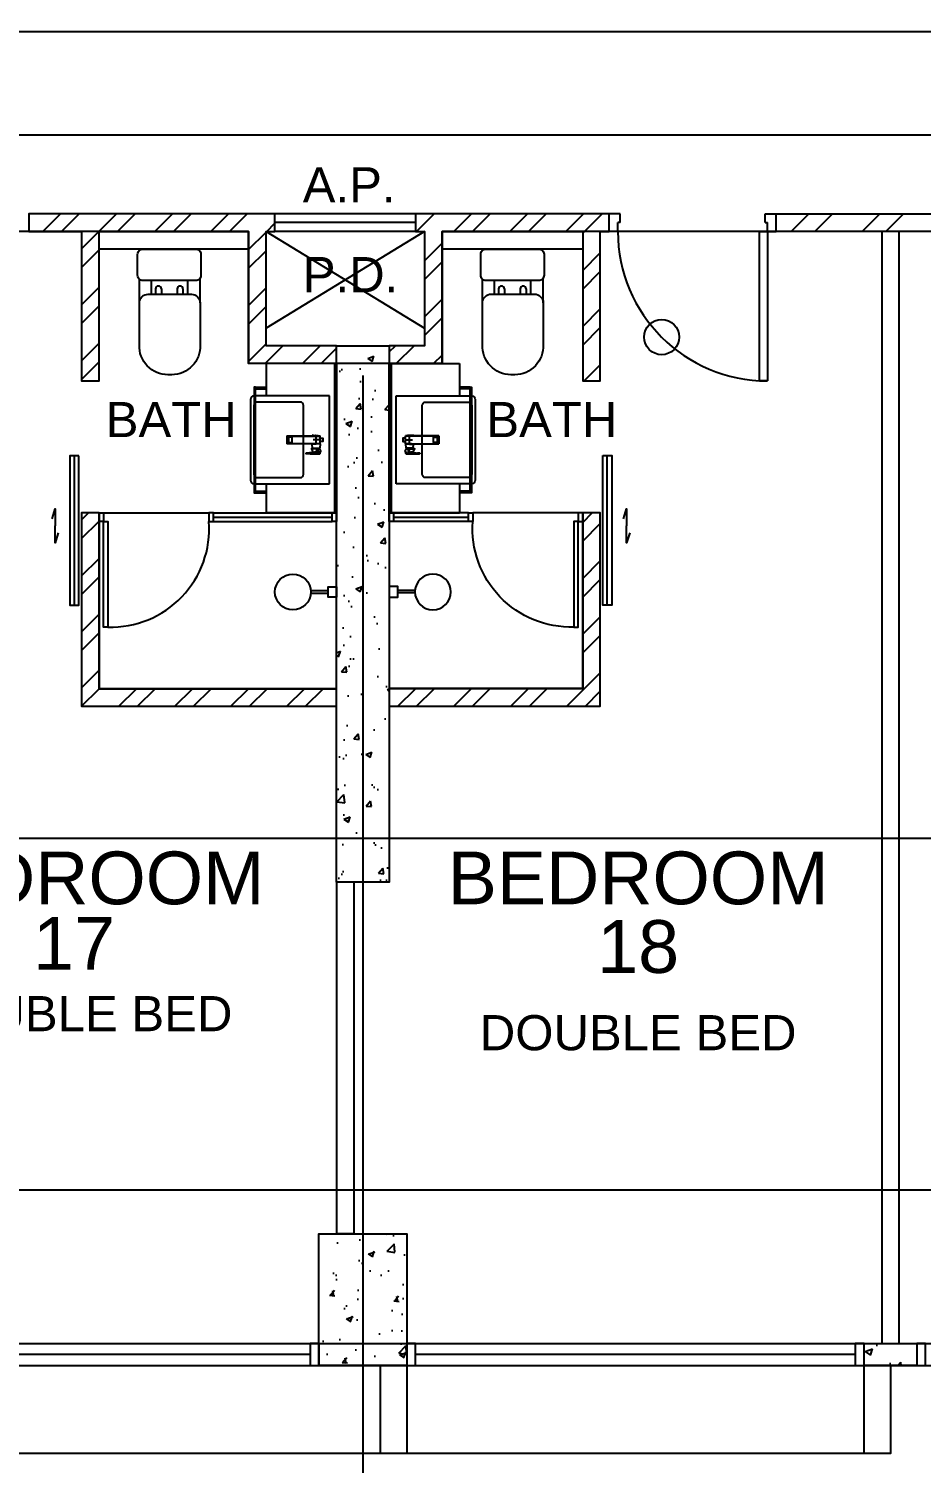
# Model space of a CAD drawing. Header units: millimetres. Extents: x -1214 to 71105, y 7230 to 56309.
# Drawn here: x 26100 to 31175, y 19444 to 27603 of the extents above; entities that cross this region are included whole.
import ezdxf
from ezdxf.enums import TextEntityAlignment as Align

# ---------------------------------------------------------------- set-up
doc = ezdxf.new("R2010")
doc.units = ezdxf.units.MM
doc.header["$MEASUREMENT"] = 0
doc.linetypes.add('CENTERX2', pattern=[101.6, 63.5, -12.7, 12.7, -12.7])
doc.layers.get('0').update_dxf_attribs({"color": 8})
doc.layers.get('Defpoints').update_dxf_attribs({"color": 8})
for name, color, linetype in [('Architectural Features', 8, 'Continuous'), ('Default', 8, 'Continuous'), ('Door', 8, 'Continuous'), ('Dry Wall', 8, 'Continuous'), ('FSD', 8, 'Continuous'), ('GBP A.P.', 8, 'Continuous'), ('GBP Dim', 8, 'Continuous'), ('GBP Text 200', 8, 'Continuous'), ('GBP Text 250', 8, 'Continuous'), ('grid', 8, 'CENTERX2'), ('hatch', 8, 'Continuous'), ('LP-Furn built-in', 8, 'Continuous'), ('LP-Furn built-in 2', 8, 'Continuous'), ('LP-Sanitary', 8, 'Continuous'), ('LP-WC', 8, 'Continuous'), ('PD', 8, 'Continuous'), ('PD DOOR', 8, 'Continuous'), ('TEXT', 8, 'Continuous'), ('WALL-NEW', 8, 'Continuous'), ('WALL-STRUCTURE', 8, 'Continuous'), ('WINDOW', 8, 'Continuous'), ('WINDOW-MULLION', 8, 'Continuous'), ('zzz-room mix', 8, 'Continuous')]:
    doc.layers.add(name, color=color, linetype=linetype)
doc.layers.add('LP-Nonplot', color=8, linetype='Continuous', plot=False)
doc.styles.add('BH', font='arial.ttf')
doc.dimstyles.new('200 GBP', dxfattribs={"dimscale": 1.5, "dimtxt": 150, "dimasz": 50, "dimexe": 100, "dimexo": 50, "dimgap": 50, "dimtad": 1, "dimdec": 0, "dimzin": 0, "dimdsep": 46, "dimtxsty": 'BH', "dimblk": 'ARCHTICK', "dimcen": 0.09, "dimdle": 100, "dimclrd": 9, "dimclre": 9, "dimclrt": 1, "dimadec": 0, "dimazin": 0, "dimtfac": 1, "dimtdec": 0, "dimtix": 1, "dimtmove": 2, "dimatfit": 3, "dimldrblk": 'ARCHTICK', "dimfxl": 300, "dimfxlon": 1, "dimtolj": 1, "dimtzin": 0, "dimarcsym": 0})

# ---------------------------------------------------------------- blocks, each defined once
blk = doc.blocks.new('pln_toilet')
for p, q in [((-170.1, -306.5), (-170.1, -171.6)), ((-78.2, -226.9), (-78.2, -256.5)), ((-45, -226.9), (-45, -256.5)), ((44.7, -226.9), (44.7, -256.5)), ((77.9, -226.9), (77.9, -256.5)), ((175.5, -306.5), (175.5, -165.2))]:
    blk.add_line(p, q)
for points in [[(180, -30), (180, -149.3, -0.414214), (150, -179.3), (-150, -179.3, -0.414214), (-180, -149.3), (-180, -30, -0.414214), (-150, 0), (150, 0, -0.414214)], [(175.5, -306.5), (175.5, -545.1, -0.424695), (14, -715.1), (-7.8, -715.1, -0.423698), (-170.1, -545.1), (-170.1, -306.5, -0.414214), (-120.1, -256.5), (125.5, -256.5, -0.414214)]]:
    blk.add_lwpolyline(points, format="xyb", close=True)
for points in [[(-101.9, -256.5), (-101.9, -179.3)], [(102.9, -179.3), (102.9, -256.5)]]:
    blk.add_lwpolyline(points)
for centre in [(-61.6, -226.9), (61.3, -226.9)]:
    blk.add_arc(centre, 16.6, 0, 180)
blk = doc.blocks.new('pln_shower head')
at = {"ltscale": 100}
for points in [[(101, 9.1), (200, 9.1)], [(101, -5.9), (200, -5.9)]]:
    blk.add_lwpolyline(points, dxfattribs=at)
at = {"ltscale": 0.5}
blk.add_lwpolyline([(248, 30.1), (248, -29.9), (200, -29.9), (200, 30.1)], close=True, dxfattribs=at)
at = {"ltscale": 100}
blk.add_circle((0, 0), 101.9, dxfattribs=at)
blk = doc.blocks.new('Door 850')
for p, q in [((38290.6, 34986.6), (38290.6, 35836.6)), ((38290.6, 35836.6), (38335.6, 35836.6)), ((38335.6, 35836.6), (38335.6, 34986.6)), ((38240.6, 34986.6), (38240.6, 34911.6)), ((38290.6, 34986.6), (38240.6, 34986.6)), ((38290.6, 34986.6), (38290.6, 34936.6)), ((38335.6, 34986.6), (38290.6, 34986.6)), ((38303.1, 34936.6), (38290.6, 34936.6)), ((38303.1, 34936.6), (38303.1, 34886.6)), ((39128.1, 34936.6), (39140.6, 34936.6)), ((39128.1, 34936.6), (39128.1, 34886.6)), ((39140.6, 34986.6), (39140.6, 34936.6)), ((39140.6, 34986.6), (39190.6, 34986.6)), ((39190.6, 34986.6), (39190.6, 34911.6)), ((38240.6, 34911.6), (38240.6, 34886.6)), ((38303.1, 34886.6), (38240.6, 34886.6)), ((39128.1, 34886.6), (39190.6, 34886.6)), ((39190.6, 34911.6), (39190.6, 34886.6))]:
    blk.add_line(p, q)
blk.add_arc((38290.6, 34986.6), 850, 359.99995, 89.99772)
blk = doc.blocks.new('A$C65CE4B9A')
at = {"layer": 'grid', "ltscale": 200}
for p, q in [((-41000, 10500), (-41000, -20450)), ((-66500, -8450), (0, -8450)), ((-66500, -12450), (0, -12450)), ((-66500, -14450), (0, -14450)), ((-66500, -15450), (0, -15450))]:
    blk.add_line(p, q, dxfattribs=at)
blk = doc.blocks.new('WINDOW MULLION2')
at = {"layer": 'WINDOW-MULLION', "ltscale": 100}
blk.add_lwpolyline([(25225.9, 19999.9), (25225.9, 20124.9), (25175.9, 20124.9), (25175.9, 19999.9)], close=True, dxfattribs=at)
blk = doc.blocks.new('_ArchTick')
at = {"color": 0, "const_width": 0.1}
blk.add_lwpolyline([(0.5, 0.5), (-0.5, -0.5)], dxfattribs=at)
blk = doc.blocks.new('*D82')
at = {"layer": 'Defpoints', "color": 0, "transparency": 16777216}
for p in [(24720, 28150), (43200, 28150), (43200, 27587.2)]:
    blk.add_point(p, dxfattribs=at)
at = {"layer": 'GBP Dim', "color": 9, "lineweight": -2, "transparency": 16777216}
for p, q in [((24720, 28037.2), (24720, 27437.2)), ((43200, 28037.2), (43200, 27437.2)), ((24570, 27587.2), (43350, 27587.2))]:
    blk.add_line(p, q, dxfattribs=at)
at = {"layer": 'GBP Dim', "color": 9, "lineweight": -2, "transparency": 16777216, "xscale": 75, "yscale": 75, "zscale": 75, "rotation": 180}
blk.add_blockref('_ArchTick', (24720, 27587.2), dxfattribs=at)
at = {"layer": 'GBP Dim', "color": 9, "lineweight": -2, "transparency": 16777216, "xscale": 75, "yscale": 75, "zscale": 75}
blk.add_blockref('_ArchTick', (43200, 27587.2), dxfattribs=at)
at = {"layer": 'GBP Dim', "transparency": 16777216, "insert": (33960, 27777.1), "char_height": 225, "attachment_point": 5, "style": 'BH'}
blk.add_mtext('\\A1;18480', dxfattribs=at)
blk = doc.blocks.new('*D146')
at = {"layer": 'Defpoints', "color": 0, "transparency": 16777216}
for p in [(27900, 19605.2), (24350, 18654), (27900, 16932.5)]:
    blk.add_point(p, dxfattribs=at)
at = {"layer": 'GBP Dim', "color": 9, "lineweight": -2, "transparency": 16777216}
for p, q in [((24350, 17382.5), (24350, 16782.5)), ((27900, 17382.5), (27900, 16782.5)), ((24200, 16932.5), (28050, 16932.5))]:
    blk.add_line(p, q, dxfattribs=at)
at = {"layer": 'GBP Dim', "color": 9, "lineweight": -2, "transparency": 16777216, "xscale": 75, "yscale": 75, "zscale": 75, "rotation": 180}
blk.add_blockref('_ArchTick', (24350, 16932.5), dxfattribs=at)
at = {"layer": 'GBP Dim', "color": 9, "lineweight": -2, "transparency": 16777216, "xscale": 75, "yscale": 75, "zscale": 75}
blk.add_blockref('_ArchTick', (27900, 16932.5), dxfattribs=at)
at = {"layer": 'GBP Dim', "transparency": 16777216, "insert": (26125, 17122.5), "char_height": 225, "attachment_point": 5, "style": 'BH'}
blk.add_mtext('\\A1;3550', dxfattribs=at)
blk = doc.blocks.new('*D147')
at = {"layer": 'Defpoints', "color": 0, "transparency": 16777216}
for p in [(27900, 19605.2), (31000.4, 18955), (31000.4, 16932.5)]:
    blk.add_point(p, dxfattribs=at)
at = {"layer": 'GBP Dim', "color": 9, "lineweight": -2, "transparency": 16777216}
for p, q in [((27900, 17382.5), (27900, 16782.5)), ((31000.4, 17382.5), (31000.4, 16782.5)), ((27750, 16932.5), (31150.4, 16932.5))]:
    blk.add_line(p, q, dxfattribs=at)
at = {"layer": 'GBP Dim', "color": 9, "lineweight": -2, "transparency": 16777216, "xscale": 75, "yscale": 75, "zscale": 75, "rotation": 180}
blk.add_blockref('_ArchTick', (27900, 16932.5), dxfattribs=at)
at = {"layer": 'GBP Dim', "color": 9, "lineweight": -2, "transparency": 16777216, "xscale": 75, "yscale": 75, "zscale": 75}
blk.add_blockref('_ArchTick', (31000.4, 16932.5), dxfattribs=at)
at = {"layer": 'GBP Dim', "transparency": 16777216, "insert": (29450.2, 17122.5), "char_height": 225, "attachment_point": 5, "style": 'BH'}
blk.add_mtext('\\A1;3100', dxfattribs=at)
blk = doc.blocks.new('SEANNOT_GROUP2')
at = {"layer": 'Default'}
blk.add_line((81.5, 351.1), (81.5, 317.9), dxfattribs=at)
blk = doc.blocks.new('SEANNOT_GROUP3')
at = {"layer": 'Default'}
blk.add_line((99.8, 335.2), (63.8, 335.2), dxfattribs=at)
blk = doc.blocks.new('ghtfdgd')
at = {"layer": 'LP-Sanitary'}
for p, q in [((79214.2, -115039.6), (79218.2, -114994.6)), ((79217.1, -115027.9), (79214.2, -115039.6)), ((79217.1, -115039.6), (79214.2, -115039.6)), ((79215.7, -115019.1), (79215.7, -115005.6)), ((79215.7, -115005.6), (79217.2, -115005.6)), ((79220.2, -114994.6), (79217.1, -115027.9)), ((79217.5, -115184.4), (79217.1, -115027.9)), ((79220.2, -114994.6), (79218.2, -114994.6)), ((79218.9, -115183.4), (79220.2, -114994.6)), ((79261.1, -114994.6), (79220.2, -114994.6)), ((79230.7, -114993.6), (79230.7, -114979.6)), ((79231.2, -114979.1), (79250.2, -114979.1)), ((79250.2, -114994.1), (79231.2, -114994.1)), ((79238.9, -114994.1), (79238.9, -114994.6)), ((79242.4, -114994.6), (79242.4, -114994.1)), ((79250.7, -114979.6), (79250.7, -114993.6)), ((79263.2, -114994.6), (79261.1, -114994.6)), ((79261.1, -114994.6), (79262.4, -115183.4)), ((79264.2, -115027.9), (79261.1, -114994.6)), ((79263.2, -114994.6), (79288.7, -114996.6)), ((79263.2, -114994.6), (79267.1, -115039.6)), ((79264.2, -115027.9), (79263.8, -115184.4)), ((79264.2, -115027.9), (79267.1, -115039.6)), ((79267.1, -115039.6), (79264.2, -115039.6)), ((79288.7, -115037.7), (79267.1, -115039.6)), ((79288.7, -115037.7), (79288.7, -114996.6)), ((79290.7, -115009.4), (79290.7, -115000.9)), ((79290.7, -115009.6), (79290.7, -115009.4)), ((79290.7, -115010.3), (79290.7, -115009.6)), ((79290.7, -115044.4), (79290.7, -115010.3)), ((79290.9, -115010.4), (79310.4, -115018.6)), ((79290.9, -115010.4), (79290.9, -115044.5)), ((79290.9, -115044.5), (79310.4, -115036.3)), ((79310.7, -115017.8), (79291, -115009.5)), ((79291, -115009.5), (79291, -115009.5)), ((79291, -115009.5), (79291, -115009.5)), ((79291, -115044.9), (79310.7, -115036.6)), ((79310.4, -115018.6), (79310.5, -115018.7)), ((79310.4, -115036.3), (79310.5, -115036.2)), ((79310.5, -115018.7), (79310.5, -115027.4)), ((79310.5, -115036.2), (79310.5, -115027.4)), ((79310.7, -115017.8), (79314.8, -115009.2)), ((79313.5, -115028.9), (79313.5, -115020.8)), ((79313.5, -115020.8), (79317.3, -115050.9)), ((79313.5, -115028.9), (79313.5, -115036.9)), ((79313.5, -115036.9), (79317.3, -115075.5)), ((79313.5, -115037), (79317.3, -115075.5)), ((79315.2, -115010.7), (79313.6, -115020.4)), ((79313.6, -115020.5), (79313.6, -115020.4)), ((79317.3, -115050.5), (79313.6, -115020.5)), ((79315.2, -115010.7), (79317.3, -115050.4)), ((79318, -115050.2), (79316, -115010.5)), ((79317.3, -115002.9), (79318.9, -114997.5)), ((79319.4, -115044.7), (79317.3, -115002.9)), ((79318.7, -114997.4), (79318.9, -114997.5)), ((79319.3, -114997.6), (79318.9, -114997.4)), ((79318.9, -114997.5), (79319.4, -114997.7)), ((79319.4, -114997.7), (79319.4, -115044.7)), ((79319.8, -115045.3), (79319.8, -114998.3)), ((79290.7, -115044.7), (79290.7, -115044.4)), ((79317.3, -115050.4), (79317.3, -115050.5)), ((79317.3, -115051.4), (79317.3, -115063.3)), ((79317.3, -115075.1), (79317.3, -115063.3)), ((79317.7, -115051.6), (79318.9, -115052.3)), ((79317.7, -115063.5), (79317.7, -115051.6)), ((79317.7, -115063.5), (79317.7, -115075.4)), ((79317.7, -115075.4), (79318.9, -115074.8)), ((79319.4, -115051), (79318, -115050.2)), ((79318, -115076), (79319.3, -115075.3)), ((79318.9, -115074.8), (79318.9, -115052.3)), ((79319.4, -115044.7), (79319.4, -115051)), ((79319.8, -115051.6), (79319.8, -115045.3)), ((79319.8, -115051.9), (79319.8, -115051.6)), ((79319.8, -115051.9), (79319.8, -115074.4)), ((79319.8, -115074.4), (79319.8, -115074.6)), ((79218.9, -115183.4), (79217.5, -115184.4)), ((79217.5, -115184.4), (79263.8, -115184.4)), ((79262.4, -115183.4), (79218.9, -115183.4)), ((79225, -115154.8), (79225, -115173.1)), ((79255.3, -115153.8), (79226, -115153.8)), ((79255.3, -115154), (79226, -115154)), ((79226, -115174.1), (79255.3, -115174.1)), ((79256.3, -115173.1), (79256.3, -115154.8)), ((79262.4, -115183.4), (79263.8, -115184.4))]:
    blk.add_line(p, q, dxfattribs=at)
for centre, radius, start, end in [((79240.7, -115019.1), 25, 180, 185.74251), ((79231.2, -114979.6), 0.5, 90, 180), ((79231.2, -114993.6), 0.5, 180, 270), ((79250.2, -114979.6), 0.5, 0, 90), ((79250.2, -114993.6), 0.5, 270, 0), ((79280.3, -115017.1), 20, 56.8024, 65.16541), ((79280.3, -115017.1), 20, 294.83459, 301.61275), ((79290.9, -115000.9), 0.2, 127.85265, 180), ((79511, -115282.7), 357.7, 125.84981, 127.98251), ((79530.3, -115308.3), 389.7, 125.92638, 127.88363), ((79234, -109870), 5139.5, 270.63577, 270.89969), ((79227.2, -108854.2), 6155.7, 270.59451, 270.81562), ((79288.3, -115009.7), 2.67, 3.1953, 9.33669), ((79301.7, -114992.9), 0.28, 69.68638, 135.20106), ((79319.7, -114996.5), 23.1, 247.12521, 247.49949), ((79339.3, -115104.4), 73.6, 112.75714, 112.87481), ((79312.3, -115020.9), 1.23, 6.09456, 11.51592), ((79308.7, -115037.4), 4.84, 5.24499, 7.19277), ((79310.7, -115037.3), 2.83, 5.64545, 8.81471), ((79314, -115009.4), 0.822, 12.82151, 37.37855), ((79314.7, -115011.5), 2.53, 77.49723, 90.78809), ((79315.1, -115009.5), 0.509, 38.0096, 78.40522), ((84763.2, -116562.2), 5664.7, 164.02206, 164.08854), ((79313.8, -115010.5), 2.18, 358.67427, 36.2852), ((79318.5, -114997.9), 0.689, 55.95421, 80.13248), ((79319, -114998.3), 0.8, 0.00654, 61.47672), ((79290.9, -115044.7), 0.2, 180.01397, 293.04704), ((79317.8, -115050.7), 0.54, 62.22165, 149.68726), ((79305.3, -115051.3), 11.9, 359.62289, 2.1624), ((79313.2, -115075.2), 4.12, 356.11976, 1.38136), ((79317.8, -115075.5), 0.494, 177.69922, 295.85307), ((79318.6, -115075.3), 0.938, 181.08912, 220.22046), ((79315.7, -115050), 2.38, 342.31294, 353.97204), ((79317.3, -115050.2), 0.738, 359.2113, 2.9985), ((79319, -115074.6), 0.786, 294.19625, 0.49169), ((79319.1, -115051.6), 0.688, 1.5121, 63.73401)]:
    blk.add_arc(centre, radius, start, end, dxfattribs=at)
for centre, major_axis, ratio, start_param, end_param in [((79290.9, -115000.9), (0.2, 0), 0.870233, 1.308042, 3.141593), ((79290.9, -115009.4), (0.2, 0), 0.870251, 1.333095, 3.141593), ((79290.9, -115010.3), (0.2, 0), 0.5, 3.141593, 4.712389), ((79290.9, -115000.9), (0.123, -0.158), 0.834595, 2.099205, 3.141593), ((79290.9, -115000.9), (0.123, -0.158), 0.834595, 3.141593, 3.165459), ((79290.9, -115010), (0.077, 0.836), 0.04975, 4.217846, 5.325586), ((79301.6, -114992.9), (0.117, -0.162), 0.844851, 2.109561, 3.167674), ((79310.4, -115018.2), (-0.311, -0.737), 0.21898, 1.092037, 2.210933), ((79310.4, -115035.9), (-0.311, 0.737), 0.21898, 2.049556, 3.141593), ((79310.5, -115018.3), (-0.309, -0.738), 0.217421, 1.09135, 2.210755), ((79310.5, -115035.8), (-0.309, 0.738), 0.217421, 2.050243, 3.169648), ((79310.4, -115035.9), (-0.311, 0.737), 0.21898, 3.141593, 3.168451), ((79314.3, -115020.6), (-0.782, -0.167), 0.921627, 5.682069, 6.099643), ((79314.3, -115020.8), (-0.794, -0.099), 0.898005, 5.760928, 6.175764), ((79314.3, -115036.7), (0.793, 0.106), 0.789486, 3.026004, 3.133916), ((79314.3, -115036.9), (0.796, 0.077), 0.827125, 3.057559, 3.141593), ((79315.1, -115009.6), (0.173, 0.708), 0.018166, 0.444134, 0.918054), ((79315.3, -115009.6), (0.412, 0.321), 0.549065, 0.513637, 1.195391), ((79315.7, -115010.9), (-0.499, -0.026), 0.868619, 4.118709, 5.82428), ((79316.8, -115003.6), (0.961, -0.275), 0.902908, 1.271288, 1.565184), ((79318.4, -114998), (-0.211, -0.772), 0.117484, 2.694436, 3.141054), ((79318.5, -114998.1), (-0.382, -0.703), 0.237912, 2.705017, 3.14394), ((79319, -114998.3), (-0.382, -0.703), 0.237912, 2.705017, 3.141091), ((79319, -114998.3), (-0.8, 0), 0.876594, 3.141494, 4.164132), ((79290.9, -115044.4), (0.2, 0), 0.5, 3.141593, 4.712389), ((79290.9, -115044.1), (-0.077, 0.836), 0.04975, 2.065339, 3.17308), ((79317.8, -115050.6), (-0.5, -0.016), 0.857677, 4.139605, 5.842177), ((79317.8, -115050.9), (-0.5, -0.02), 0.273668, 4.356492, 6.23412), ((79317.8, -115063.3), (-0.5, 0), 0.5, 0.054498, 1.448623), ((79317.8, -115075.5), (-0.494, 0.079), 0.969108, 0.192451, 2.070079), ((79319, -115045.3), (-0.8, 0), 0.876594, 3.141494, 4.164132), ((79226, -115154.8), (-1, 0), 0.992546, 4.712389, 6.283185), ((79226, -115154.9), (1, 0), 0.890286, 1.570796, 3.141593), ((79226, -115173.1), (1, 0), 0.992546, 3.141593, 4.712389), ((79255.3, -115154.8), (-1, 0), 0.992546, 3.141593, 4.712389), ((79255.3, -115154.9), (1, 0), 0.890286, 0, 1.570796), ((79255.3, -115173.1), (1, 0), 0.992546, 4.712389, 6.283185)]:
    blk.add_ellipse(centre, major_axis=major_axis, ratio=ratio, start_param=start_param, end_param=end_param, dxfattribs=at)
for points, knots in [([(79291, -115009.5), (79291, -115009.5), (79290.9, -115009.5), (79290.8, -115009.6), (79290.7, -115009.6), (79290.7, -115009.6)], [0, 0, 0, 0, 0.5, 0.5, 1, 1, 1, 1]), ([(79291, -115000.7), (79291, -115000.8), (79291, -115000.8), (79291, -115000.9), (79291, -115001.2), (79291, -115001.4), (79291, -115001.7), (79291, -115002.7), (79291, -115003.8), (79291, -115004.8), (79291, -115006.3), (79291, -115007.8), (79291, -115009.2)], [0, 0, 0, 0, 0.02306, 0.02306, 0.02306, 0.115301, 0.115301, 0.115301, 0.484264, 0.484264, 0.484264, 1, 1, 1, 1]), ([(79301.6, -114992.7), (79301.9, -114992.8), (79302.2, -114992.9), (79302.5, -114993), (79305, -114993.6), (79307.5, -114994.3), (79310.1, -114995), (79312.9, -114995.8), (79315.8, -114996.6), (79318.7, -114997.4)], [0, 0, 0, 0, 0.051688, 0.051688, 0.051688, 0.494848, 0.494848, 0.494848, 1, 1, 1, 1]), ([(79310.5, -115018.7), (79310.9, -115018.8), (79311.2, -115019), (79311.9, -115019.4), (79312.2, -115019.7), (79312.8, -115020.1), (79313, -115020.3), (79313.4, -115020.5), (79313.5, -115020.5), (79313.5, -115020.7)], [0, 0, 0, 0, 0.25, 0.25, 0.5, 0.5, 0.75, 0.75, 1, 1, 1, 1]), ([(79310.5, -115036.2), (79310.9, -115036.1), (79311.2, -115035.9), (79311.9, -115035.6), (79312.2, -115035.5), (79312.8, -115035.6), (79313, -115035.7), (79313.4, -115036.2), (79313.5, -115036.5), (79313.5, -115036.8)], [0, 0, 0, 0, 0.25, 0.25, 0.5, 0.5, 0.75, 0.75, 1, 1, 1, 1]), ([(79313.6, -115020.4), (79313.5, -115020.2), (79313.5, -115020), (79313.3, -115019.6), (79313.2, -115019.3), (79312.7, -115018.8), (79312.3, -115018.6), (79311.6, -115018.2), (79311.2, -115018), (79310.8, -115017.9)], [0, 0, 0, 0, 0.25, 0.25, 0.5, 0.5, 0.75, 0.75, 1, 1, 1, 1]), ([(79310.8, -115036.5), (79311, -115036.5), (79311.3, -115036.3), (79311.8, -115036.2), (79312.2, -115036.1), (79312.5, -115036), (79312.8, -115036), (79313, -115036), (79313.1, -115036.1), (79313.2, -115036.2), (79313.4, -115036.3), (79313.5, -115036.6), (79313.5, -115036.7), (79313.5, -115036.8)], [0, 0, 0, 0, 0.124812, 0.2213171, 0.3092796, 0.3899271, 0.4711589, 0.5451559, 0.6166529, 0.6889172, 0.7974179, 0.8896188, 0.9816515, 0.9816515, 0.9816515, 0.9816515]), ([(79314.8, -115009.2), (79314.8, -115009.2), (79314.9, -115009.2), (79314.9, -115009.2), (79315, -115009.2), (79315, -115009.2), (79315.1, -115009.2), (79315.2, -115009.2)], [0, 0, 0, 0, 0.25, 0.25, 0.5, 0.5, 1, 1, 1, 1]), ([(79317.1, -115002.7), (79317, -115003), (79316.9, -115003.3), (79316.8, -115003.6), (79316.5, -115004.7), (79316.2, -115005.8), (79315.9, -115006.9), (79315.7, -115007.6), (79315.4, -115008.3), (79315.2, -115009)], [0, 0, 0, 0, 0.131954, 0.131954, 0.131954, 0.659772, 0.659772, 0.659772, 1, 1, 1, 1]), ([(79315.2, -115009.2), (79315.2, -115009.2), (79315.2, -115009.2), (79315.2, -115009.2), (79315.2, -115009.2), (79315.2, -115009.2)], [0, 0, 0, 0, 0.5, 0.5, 1, 1, 1, 1]), ([(79315.2, -115009.2), (79315.3, -115009.3), (79315.3, -115009.4), (79315.3, -115009.5), (79315.3, -115009.6), (79315.3, -115009.8), (79315.3, -115009.8), (79315.3, -115009.9), (79315.3, -115010), (79315.2, -115010.2), (79315.2, -115010.3), (79315.2, -115010.5), (79315.2, -115010.6), (79315.2, -115010.7)], [0, 0, 0, 0, 0.125, 0.125, 0.25, 0.25, 0.375, 0.375, 0.5, 0.5, 0.75, 0.75, 1, 1, 1, 1]), ([(79318.7, -114997.4), (79318.6, -114997.5), (79318.6, -114997.7), (79318.5, -114997.9), (79318.2, -114999), (79317.9, -115000.1), (79317.5, -115001.2), (79317.4, -115001.7), (79317.2, -115002.2), (79317.1, -115002.7)], [0, 0, 0, 0, 0.095324, 0.095324, 0.095324, 0.707603, 0.707603, 0.707603, 1, 1, 1, 1]), ([(79317.3, -115050.5), (79317.3, -115050.5), (79317.3, -115050.5), (79317.3, -115050.6), (79317.3, -115050.6), (79317.3, -115050.7), (79317.3, -115050.8), (79317.3, -115050.9)], [0, 0, 0, 0, 0.25, 0.25, 0.5, 0.5, 1, 1, 1, 1]), ([(79317.3, -115051.4), (79317.3, -115051.5), (79317.3, -115051.5), (79317.5, -115051.6), (79317.6, -115051.6), (79317.7, -115051.6)], [0, 0, 0, 0, 0.5, 0.5, 1, 1, 1, 1]), ([(79317.3, -115075.1), (79317.3, -115075.2), (79317.3, -115075.2), (79317.5, -115075.3), (79317.6, -115075.3), (79317.7, -115075.4)], [0, 0, 0, 0, 0.5, 0.5, 1, 1, 1, 1]), ([(79317.7, -115051.6), (79317.7, -115051.6), (79317.7, -115051.5), (79317.8, -115051.4), (79317.8, -115051.3), (79317.8, -115051.1), (79317.8, -115051), (79317.9, -115050.9), (79317.9, -115050.8), (79317.9, -115050.7)], [0, 0, 0, 0, 0.25, 0.25, 0.5, 0.5, 0.75, 0.75, 1, 1, 1, 1]), ([(79319.4, -115051), (79319.4, -115051), (79319.4, -115051), (79319.4, -115051), (79319.4, -115051), (79319.4, -115051), (79319.4, -115051), (79319.4, -115051.1), (79319.4, -115051.1), (79319.4, -115051.2), (79319.4, -115051.2), (79319.3, -115051.3), (79319.3, -115051.3), (79319.3, -115051.4), (79319.3, -115051.5), (79319.2, -115051.6), (79319.2, -115051.6), (79319.1, -115051.7), (79319.1, -115051.8), (79319, -115051.9), (79319, -115052), (79318.9, -115052.1), (79318.9, -115052.1), (79318.9, -115052.2), (79318.9, -115052.3), (79318.9, -115052.3), (79318.9, -115052.3), (79318.9, -115052.3), (79318.9, -115052.3), (79318.9, -115052.3), (79318.9, -115052.3)], [0, 0, 0, 0, 0.000034, 0.000034, 0.000034, 0.03445, 0.03445, 0.03445, 0.175251, 0.175251, 0.175251, 0.317196, 0.317196, 0.317196, 0.479622, 0.479622, 0.479622, 0.662074, 0.662074, 0.662074, 0.829132, 0.829132, 0.829132, 0.958486, 0.958486, 0.958486, 0.999966, 0.999966, 0.999966, 1, 1, 1, 1]), ([(79319.8, -115051.9), (79319.8, -115052), (79319.7, -115052), (79319.7, -115052.1), (79319.6, -115052.2), (79319.4, -115052.3), (79319.3, -115052.3), (79319.1, -115052.3), (79319, -115052.3), (79318.9, -115052.3)], [0, 0, 0, 0, 0.25, 0.25, 0.5, 0.5, 0.75, 0.75, 1, 1, 1, 1]), ([(79319.8, -115074.4), (79319.8, -115074.5), (79319.7, -115074.5), (79319.7, -115074.6), (79319.6, -115074.7), (79319.4, -115074.8), (79319.3, -115074.8), (79319.1, -115074.8), (79319, -115074.8), (79318.9, -115074.8)], [0, 0, 0, 0, 0.25, 0.25, 0.5, 0.5, 0.75, 0.75, 1, 1, 1, 1]), ([(79319.3, -115075.3), (79319.3, -115075.3), (79319.3, -115075.3), (79319.2, -115075.3), (79319.2, -115075.3), (79319.1, -115075.3), (79319.1, -115075.2), (79319, -115075.2), (79319, -115075.1), (79318.9, -115075.1), (79318.9, -115075), (79318.9, -115074.9), (79318.9, -115074.9), (79318.9, -115074.9), (79318.9, -115074.8), (79318.9, -115074.8), (79318.9, -115074.8), (79318.9, -115074.8), (79318.9, -115074.8)], [0.3296223, 0.3296223, 0.3296223, 0.3296223, 0.4796217, 0.4796217, 0.4796217, 0.6620737, 0.6620737, 0.6620737, 0.829132, 0.829132, 0.829132, 0.9584856, 0.9584856, 0.9584856, 0.9999655, 0.9999655, 0.9999655, 1, 1, 1, 1])]:
    blk.add_open_spline(points, degree=3, knots=knots, dxfattribs=at)
for points, degree in [([(79301.8, -114992.7), (79301.7, -114992.6), (79301.7, -114992.7), (79301.6, -114992.7)], 3), ([(79318.6, -114997.3), (79316.3, -114996.6), (79310.7, -114995.1), (79301.8, -114992.7)], 3), ([(79313.5, -115028.9), (79313.5, -115028.4), (79313.4, -115028), (79312.3, -115027.4), (79311.4, -115027.4), (79310.5, -115027.4)], 5), ([(79317.9, -115075.9), (79317.9, -115076), (79318, -115076), (79318, -115075.9)], 3)]:
    blk.add_open_spline(points, degree=degree, dxfattribs=at)
at = {"layer": 'LP-Nonplot'}
for name in ['SEANNOT_GROUP3', 'SEANNOT_GROUP2']:
    blk.add_blockref(name, (79159.1, -115352.3), dxfattribs=at)
blk = doc.blocks.new('SINK')
at = {"layer": 'LP-Sanitary'}
blk.add_line((-74936.8, -44774), (-75436.8, -44774), dxfattribs=at)
blk.add_lwpolyline([(-75436.8, -44774), (-75436.8, -45203.2, 0.414214), (-75416.8, -45223.2), (-74956.8, -45223.2, 0.414214), (-74936.8, -45203.2), (-74936.8, -44774)], format="xyb", dxfattribs=at)
blk.add_lwpolyline([(-75401.8, -44941.1), (-75401.8, -45183.3, 0.414117), (-75381.8, -45203.2), (-74991.8, -45203.2, 0.41431), (-74971.8, -45183.2), (-74971.8, -44941.1, 0.414117), (-74991.8, -44921.1), (-75381.8, -44921.1, 0.41431)], format="xyb", close=True, dxfattribs=at)
at = {"layer": 'LP-Furn built-in'}
blk.add_blockref('ghtfdgd', (-154427.4, 70168.1), dxfattribs=at)
blk = doc.blocks.new('BATH XXX')
at = {"ltscale": 1000}
for p, q in [((514.5, -17.9), (114.5, -17.9)), ((114.5, -17.9), (114.5, -203)), ((54.6, -152.8), (114.5, -152.8)), ((54.6, -162.8), (114.5, -162.8)), ((114.5, -703), (114.5, -867.9)), ((54.6, -744.5), (114.5, -744.5)), ((54.6, -754.5), (114.5, -754.5)), ((514.5, -867.9), (114.5, -867.9))]:
    blk.add_line(p, q, dxfattribs=at)
for points in [[(504.5, -867.9), (504.5, -17.9), (514.5, -17.9), (514.5, -867.9), (504.5, -867.9)], [(504.5, -17.9), (504.5, -867.9), (514.5, -867.9), (514.5, -17.9), (504.5, -17.9)]]:
    blk.add_lwpolyline(points, dxfattribs=at)
at = {"ltscale": 200}
blk.add_lwpolyline([(54.6, -152.8), (46.1, -152.8), (46.1, -754.5), (54.6, -754.5)], close=True, dxfattribs=at)
at = {"layer": 'LP-Furn built-in', "rotation": 270}
blk.add_blockref('SINK', (45248.6, -75639.7), dxfattribs=at)

msp = doc.modelspace()

# ---------------------------------------------------------------- hatches: boundary and pattern name
at = {"layer": 'hatch'}
h = msp.add_hatch(dxfattribs=at)
h.set_pattern_fill('ANSI32', color=256, scale=600, style=0)
h.set_pattern_definition([(45, (323672.64, -85897.09), (-159.09903, 159.09903), []), (45, (323778.7, -85897.09), (-159.09903, 159.09903), [])])
edge = h.paths.add_edge_path()
edge.add_line((27500, 26550), (26100, 26550))
edge.add_line((26100, 26550), (26100, 26450))
edge.add_line((26100, 26450), (26400, 26450))
edge.add_line((26400, 26450), (26400, 25600))
edge.add_line((26400, 25600), (26500, 25600))
edge.add_line((26500, 25600), (26500, 26450))
edge.add_line((26500, 26450), (27350, 26450))
edge.add_line((27350, 26450), (27350, 25700))
edge.add_line((27350, 25700), (27850, 25700))
edge.add_line((27850, 25700), (27850, 25800))
edge.add_line((27850, 25800), (27450, 25800))
edge.add_line((27450, 25800), (27450, 26450))
edge.add_line((27450, 26450), (27500, 26450))
edge.add_line((27500, 26450), (27500, 26550))
h = msp.add_hatch(dxfattribs=at)
h.set_pattern_fill('ANSI32', color=256, scale=600, style=0)
h.set_pattern_definition([(45, (321972.65, -85797.18), (-159.09903, 159.09903), []), (45, (322078.72, -85797.18), (-159.09903, 159.09903), [])])
edge = h.paths.add_edge_path()
edge.add_line((29250, 26450), (29250, 25599.8))
edge.add_line((29250, 25599.8), (29350, 25599.8))
edge.add_line((29350, 25599.8), (29350, 26450))
edge.add_line((29350, 26450), (29400, 26450))
edge.add_line((29400, 26450), (29400, 26550))
edge.add_line((29400, 26550), (28300, 26550))
edge.add_line((28300, 26550), (28300, 26450))
edge.add_line((28300, 26450), (28350, 26450))
edge.add_line((28350, 26450), (28350, 25800))
edge.add_line((28350, 25800), (28150, 25800))
edge.add_line((28150, 25800), (28150, 25700))
edge.add_line((28150, 25700), (28450, 25700))
edge.add_line((28450, 25700), (28450, 26450))
edge.add_line((28450, 26450), (29250, 26450))
h = msp.add_hatch(dxfattribs=at)
h.set_pattern_fill('ANSI32', color=256, scale=30, style=0)
h.set_pattern_definition([(45, (323763.35, -68977.1), (-202.05576, 202.05576), []), (45, (323898.05, -68977.1), (-202.05576, 202.05576), [])])
h.paths.add_polyline_path([(31650, 26450), (30350, 26450), (30350, 26550), (31650, 26550)])
h = msp.add_hatch(dxfattribs=at)
h.set_pattern_fill('AR-CONC', color=256, scale=2, style=0)
h.set_pattern_definition([(50, (3040.7, 16719.86), (364.3693, -31.8782), [38.1, -419.1]), (355, (3040.7, 16719.86), (-70.4857, 382.1133), [30.48, -335.28]), (100.451, (3071.06, 16717.2), (293.885, 350.2334), [32.38, -356.18]), (46.1842, (3040.7, 16821.46), (542.158, -84.085), [57.15, -628.65]), (96.6356, (3085.9, 16814.45), (474.808, 494.851), [48.57, -534.27]), (351.184, (3040.7, 16821.46), (474.809, 494.85), [45.72, -502.92]), (21, (3091.5, 16796.06), (303.2298, -204.531), [38.1, -419.1]), (326, (3091.5, 16796.06), (123.604, 368.376), [30.48, -335.28]), (71.4514, (3116.77, 16779), (426.833, 163.8457), [32.38, -356.18]), (37.5, (3040.7, 16719.86), (6.1772, 169.1101), [0, -331.216, 0, -340.36, 0, -336.55]), (7.5, (3040.7, 16719.86), (133.6393, 200.3611), [0, -194.056, 0, -323.596, 0, -128.27]), (327.5, (2927.42, 16719.86), (271.1812, -11.4575), [0, -127, 0, -396.24, 0, -525.78]), (317.5, (2876.62, 16719.86), (296.2584, 50.853), [0, -165.1, 0, -263.144, 0, -373.38])])
h.paths.add_polyline_path([(27850, 22750.1), (27850, 25799.9), (28150, 25799.8), (28150, 22749.8)])
h = msp.add_hatch(dxfattribs=at)
h.set_pattern_fill('ANSI32', color=256, scale=600, style=0)
h.paths.add_polyline_path([(27850, 23849.5), (26500, 23849.5), (26500, 24849.5), (26400, 24849.5), (26400, 23749.5), (26500, 23749.5), (27690, 23749.5), (27690, 23750), (27690, 23750), (27690, 23750), (27750, 23750), (27750, 23749.5), (27850, 23749.5)])
h = msp.add_hatch(dxfattribs=at)
h.set_pattern_fill('ANSI32', color=256, scale=600, style=0)
h.paths.add_polyline_path([(29350, 24849.8), (29250, 24849.8), (29250, 23849.8), (28750, 23849.8), (28750, 23749.8), (29350, 23749.8)])
h = msp.add_hatch(dxfattribs=at)
h.set_pattern_fill('ANSI32', color=256, scale=600, style=0)
h.set_pattern_definition([(45, (324572.63, -85897.09), (-159.09903, 159.09903), []), (45, (324678.7, -85897.09), (-159.09903, 159.09903), [])])
h.paths.add_polyline_path([(28150, 23849.5), (28750, 23849.5), (28750, 23749.5), (28150, 23749.5)])
h = msp.add_hatch(dxfattribs=at)
h.set_pattern_fill('ANSI32', color=256, scale=600, style=0)
h.set_pattern_definition([(45, (324572.63, -85897.1), (-159.09903, 159.09903), []), (45, (324678.7, -85897.1), (-159.09903, 159.09903), [])])
h.paths.add_polyline_path([(28150, 23849.5), (28750, 23849.5), (28750, 23749.5), (28150, 23749.5)])
h = msp.add_hatch(dxfattribs=at)
h.set_pattern_fill('AR-CONC', color=256, scale=2, style=0)
h.set_pattern_definition([(50, (-576161.28, 762350.3), (364.36934, -31.87817), [38.1, -419.1]), (355, (-576161.28, 762350.3), (-70.48565, 382.11329), [30.48, -335.28]), (100.451, (-576130.9, 762347.65), (293.885, 350.23338), [32.38, -356.18]), (46.1842, (-576161.3, 762451.9), (542.15808, -84.08466), [57.15, -628.65]), (96.6356, (-576116.1, 762444.9), (474.80847, 494.8511), [48.57, -534.27]), (351.184, (-576161.3, 762451.9), (474.8092, 494.85024), [45.72, -502.92]), (21, (-576110.48, 762426.5), (303.22976, -204.53104), [38.1, -419.1]), (326, (-576110.48, 762426.5), (123.60406, 368.37593), [30.48, -335.28]), (71.4514, (-576085.2, 762409.46), (426.83298, 163.84572), [32.38, -356.18]), (37.5, (-576161.28, 762350.3), (6.177207, 169.110078), [0, -331.216, 0, -340.36, 0, -336.55]), (7.5, (-576161.28, 762350.3), (133.639325, 200.36115), [0, -194.056, 0, -323.596, 0, -128.27]), (327.5, (-576274.56, 762350.3), (271.18119, -11.457488), [0, -127, 0, -396.24, 0, -525.78]), (317.5, (-576325.36, 762350.3), (296.25836, 50.85298), [0, -165.1, 0, -263.144, 0, -373.38])])
h.paths.add_polyline_path([(28250, 20000), (27750, 20000), (27750, 20750), (28250, 20750)])
h = msp.add_hatch(dxfattribs=at)
h.set_pattern_fill('AR-CONC', color=256, scale=60, style=0)
h.set_pattern_definition([(50, (-579090.34, 745630.14), (430.35611, -37.65128), [45, -495]), (355, (-579090.34, 745630.14), (-83.2508, 451.31528), [36, -396]), (100.4514, (-579054.48, 745627), (347.10563, 413.66373), [38.24411, -420.68527]), (46.1842, (-579090.34, 745750.14), (640.34463, -99.3114), [67.5, -742.5]), (96.6356, (-579037, 745741.86), (560.79762, 584.47072), [57.36617, -631.0278]), (351.1842, (-579090.34, 745750.14), (560.79717, 584.47116), [54, -594]), (21, (-579030.34, 745720.14), (358.14423, -241.57133), [45, -495]), (326, (-579030.34, 745720.14), (145.9892, 435.09003), [36, -396]), (71.4514, (-579000.5, 745700), (504.13358, 193.5183), [38.24411, -420.68527]), (37.5, (-579090.34, 745630.14), (7.295913, 199.736312), [0, -391.2, 0, -402, 0, -397.5]), (7.5, (-579090.34, 745630.14), (157.841722, 236.647027), [0, -229.2, 0, -382.2, 0, -151.5]), (327.5, (-579224.14, 745630.14), (320.293462, -13.532923), [0, -150, 0, -468, 0, -621]), (317.5, (-579284.14, 745630.14), (349.9117, 60.06299), [0, -195, 0, -310.8, 0, -441])])
h.paths.add_polyline_path([(31087.5, 20125), (31087.5, 19999.9), (30850, 19999.6), (30850, 20125)])

# ---------------------------------------------------------------- linework, layer by layer
at = {"layer": 'Architectural Features', "ltscale": 50, "elevation": 0}
msp.add_lwpolyline([(31000, 19999.9), (31000, 19499.8), (18400.9, 19499.9), (18400.9, 20499.9)], dxfattribs=at)
at = {"layer": 'Architectural Features'}
msp.add_lwpolyline([(28250, 20000), (28250, 19500), (28100, 19500), (28100, 19999.9)], dxfattribs=at)
at = {"layer": 'Architectural Features', "elevation": 0}
msp.add_lwpolyline([(31000, 19999.8), (31000, 19499.8), (30850, 19499.8), (30850, 19999.7)], dxfattribs=at)
at = {"layer": 'Dry Wall'}
for points in [[(31050, 26450), (30950, 26450), (30950, 20125), (31050, 20125)], [(27950, 22750.1), (27850, 22750.1), (27850, 20750.1), (27950, 20750.1)]]:
    msp.add_lwpolyline(points, close=True, dxfattribs=at)
at = {"layer": 'FSD'}
msp.add_circle((29698.9, 25849), 100, dxfattribs=at)
at = {"layer": 'LP-Furn built-in 2'}
for points in [[(26384.8, 25174.5), (26334.8, 25174.5), (26334.8, 24324.5), (26384.8, 24324.5)], [(29365, 25174.8), (29415, 25174.8), (29415, 24324.8), (29365, 24324.8)]]:
    msp.add_lwpolyline(points, close=True, dxfattribs=at)
for points in [[(26359.8, 24324.5), (26359.8, 25174.5)], [(29390, 24324.8), (29390, 25174.8)], [(26232.8, 24815.4), (26250, 24872.9), (26250, 24775.7)], [(29482.6, 24815.6), (29499.9, 24873.2), (29499.9, 24775.9)], [(26267.2, 24736), (26250, 24678.4), (26250, 24775.7)], [(29517.1, 24736.2), (29499.9, 24678.6), (29499.9, 24775.9)]]:
    msp.add_lwpolyline(points, dxfattribs=at)
at = {"layer": 'LP-Sanitary'}
msp.add_line((28600, 24849.8), (28150, 24849.8), dxfattribs=at)
for points in [[(26500, 24849.6), (26500, 23849.6), (27850, 23849.6), (27850, 24849.6)], [(26525, 24849.5), (27125, 24849.5)], [(27150, 24849.5), (27825, 24849.5), (27825, 24849.5)], [(27150, 24824.5), (27825, 24824.5)], [(27850, 24849.6), (27850, 24799.6), (27825, 24799.6), (27825, 24849.6), (27850, 24849.6)], [(28150, 24849.8), (28150, 23849.8), (29250, 23849.8), (29250, 24849.8)], [(28175, 24849.8), (28175, 24799.8), (28150, 24799.8), (28150, 24849.8), (28175, 24849.8)], [(28174.9, 24824.8), (28600, 24824.8)], [(28625, 24849.8), (28625, 24799.8), (28600, 24799.8), (28600, 24849.8), (28625, 24849.8)], [(29225, 24849.8), (28625, 24849.8)], [(27150, 24799.5), (27825, 24799.5), (27825, 24799.5)], [(28600, 24799.8), (28175, 24799.8)]]:
    msp.add_lwpolyline(points, dxfattribs=at)
for points in [[(26525, 24799.5), (26500, 24799.5), (26500, 24849.5), (26525, 24849.5)], [(27125, 24799.5), (27150, 24799.5), (27150, 24849.5), (27125, 24849.5)], [(29225, 24799.8), (29250, 24799.8), (29250, 24849.8), (29225, 24849.8)], [(26550, 24199.5), (26525, 24199.5), (26525, 24799.5), (26550, 24799.5)], [(29200, 24199.8), (29225, 24199.8), (29225, 24799.8), (29200, 24799.8)]]:
    msp.add_lwpolyline(points, close=True, dxfattribs=at)
for points in [[(26550, 24200.1, 0.444386), (27125, 24799.5)], [(29200, 24200.3, -0.444386), (28625, 24799.8)]]:
    msp.add_lwpolyline(points, format="xyb", dxfattribs=at)
at = {"layer": 'LP-WC'}
for points in [[(27348, 26349.7), (26500, 26349.7)], [(27348, 26349.7), (26500, 26349.7)], [(29250, 26349.9), (28450, 26349.9)]]:
    msp.add_lwpolyline(points, dxfattribs=at)
at = {"layer": 'PD'}
for points in [[(28300, 26550), (27500, 26550)], [(28300, 26450), (27500, 26450)]]:
    msp.add_lwpolyline(points, dxfattribs=at)
at = {"layer": 'PD', "ltscale": 20}
for points in [[(28350, 26450), (27450, 25900)], [(27450, 26450), (28350, 25900)]]:
    msp.add_lwpolyline(points, dxfattribs=at)
at = {"layer": 'PD DOOR'}
msp.add_lwpolyline([(28300, 26500.1), (27500, 26500)], dxfattribs=at)
at = {"layer": 'WALL-NEW'}
for points in [[(27500, 26550), (26100, 26550), (26100, 26450), (26400, 26450), (26400, 25600), (26500, 25600), (26500, 26450), (27350, 26450), (27350, 25700), (27850, 25700), (27850, 25800), (27450, 25800), (27450, 26450), (27500, 26450), (27500, 26550)], [(29250, 26450), (29250, 25599.8), (29350, 25599.8), (29350, 26450), (29400, 26450), (29400, 26550), (28300, 26550), (28300, 26450), (28350, 26450), (28350, 25800), (28150, 25800), (28150, 25700), (28450, 25700), (28450, 26450), (29250, 26450)], [(26500, 23849.5), (26500, 24849.5), (26400, 24849.5), (26400, 23749.5), (27850, 23749.5), (27850, 23849.5), (26500, 23849.5)], [(28150, 23749.8), (29350, 23749.8), (29350, 24849.8), (29250, 24849.8), (29250, 23849.8), (28150, 23849.8), (28150, 23749.8)], [(27750, 20125.1), (27750, 20000.1)]]:
    msp.add_lwpolyline(points, dxfattribs=at)
msp.add_lwpolyline([(30350, 26550), (31650, 26550), (31650, 26450), (30350, 26450)], close=True, dxfattribs=at)
at = {"layer": 'WALL-NEW', "elevation": 0}
msp.add_lwpolyline([(31150, 20125), (31150, 19999.9), (30850, 19999.6), (30850, 20125), (31150, 20125)], dxfattribs=at)
at = {"layer": 'WALL-STRUCTURE'}
msp.add_lwpolyline([(27850, 22750.1), (27850, 25799.9), (28150, 25799.8), (28150, 22749.8), (27850, 22750.1)], dxfattribs=at)
msp.add_lwpolyline([(28250, 20000), (27750, 20000), (27750, 20750), (28250, 20750)], close=True, dxfattribs=at)
at = {"layer": 'WINDOW'}
for points in [[(25100, 20125), (27700, 20125)], [(28300, 20125.1), (30800, 20124.8)], [(27700, 20062.5), (25100, 20062.5)], [(25100, 20000), (27700, 20000)], [(30800, 20062.3), (28300, 20062.6)], [(28300, 20000), (30800, 19999.8)]]:
    msp.add_lwpolyline(points, dxfattribs=at)
at = {"layer": 'zzz-room mix'}
msp.add_lwpolyline([(24400, 26449.9), (24400, 23300), (24900, 23300), (24900, 20124.9), (45750, 20124.9), (45750, 21000), (46050, 21000), (46050, 26449.9), (40550, 26449.9), (40550, 25799.9), (39450, 25799.9), (39450, 26449.9), (34550, 26449.9), (34550, 25799.9), (33450, 25799.9), (33450, 26449.9), (28450, 26449.9), (28450, 25699.5), (27350, 25699.5), (27350, 26449.9)], close=True, dxfattribs=at)

# ---------------------------------------------------------------- block references
at = {"layer": 'Door', "rotation": 180.0000416214653}
msp.add_blockref('Door 850', (68590.5, 61436.6), dxfattribs=at)
at = {"layer": 'GBP Text 200'}
msp.add_blockref('BATH XXX', (27335.5, 25717.7), dxfattribs=at)
at = {"layer": 'GBP Text 200', "xscale": -1}
msp.add_blockref('BATH XXX', (28664.5, 25717.7), dxfattribs=at)
at = {"layer": 'LP-Sanitary'}
for p in [(26899.3, 26349.7), (28850, 26349.9)]:
    msp.add_blockref('pln_toilet', p, dxfattribs=at)
at = {"layer": 'LP-Sanitary', "rotation": 9.155388334729972e-05}
msp.add_blockref('pln_shower head', (27602, 24399.5), dxfattribs=at)
at = {"layer": 'LP-Sanitary', "xscale": -1, "rotation": 359.9999084461166}
msp.add_blockref('pln_shower head', (28398, 24399.7), dxfattribs=at)
at = {"layer": 'WALL-NEW'}
msp.add_blockref('A$C65CE4B9A', (69000, 35449.9), dxfattribs=at)
at = {"layer": 'WINDOW-MULLION'}
for p in [(2524.1, 0.2), (3074.1, 0.2), (5624.1, -0.1, 0), (5974.1, 0, 0)]:
    msp.add_blockref('WINDOW MULLION2', p, dxfattribs=at)

# ---------------------------------------------------------------- texts
at = {"layer": 'GBP A.P.', "style": 'BH'}
msp.add_text('A.P.', height=200, rotation=0.00004, dxfattribs=at).set_placement((27922, 26614.8), align=Align.CENTER)
at = {"layer": 'GBP Text 200', "style": 'BH'}
for s, p in [('BATH', (26910.5, 25280.1)), ('BATH', (29074.6, 25280.1)), ('DOUBLE BED', (26357.9, 21901.3)), ('DOUBLE BED', (29565.2, 21793.1))]:
    msp.add_text(s, height=200, dxfattribs=at).set_placement(p, align=Align.CENTER)
at = {"layer": 'GBP Text 250', "style": 'BH'}
for s, p in [('BEDROOM', (26357.9, 22623.4)), ('BEDROOM', (29565.2, 22623.4)), ('17', (26357.9, 22251.3)), ('18', (29565.2, 22233.1))]:
    msp.add_text(s, height=300, dxfattribs=at).set_placement(p, align=Align.CENTER)
at = {"layer": 'TEXT', "style": 'BH'}
msp.add_text('P.D.', height=200, rotation=0.00004, dxfattribs=at).set_placement((27929.9, 26104.5), align=Align.CENTER)

# ---------------------------------------------------------------- dimensions: what is measured, and where the dimension line sits
at = {"layer": 'GBP Dim'}
for base, p1, p2, override, picture, middle in [((43200, 27587.2), (24720, 28150), (43200, 28150), {"dimexe": 100, "dimdle": 100, "dimclrt": 256}, '*D82', (33960, 27777.1)), ((27900, 16932.5), (24350, 18654), (27900, 19605.2), {"dimclrt": 256, "dimfxl": 300, "dimfxlon": 1}, '*D146', (26125, 17122.5)), ((31000.4, 16932.5), (27900, 19605.2), (31000.4, 18955), {"dimclrt": 256, "dimfxl": 300, "dimfxlon": 1}, '*D147', (29450.2, 17122.5))]:
    dim = msp.add_linear_dim(base=base, p1=p1, p2=p2, dimstyle='200 GBP', override=override, dxfattribs=at)
    dim.commit()
    dim.dimension.update_dxf_attribs({"geometry": picture, "text_midpoint": middle})

doc.saveas('drawing.dxf')
